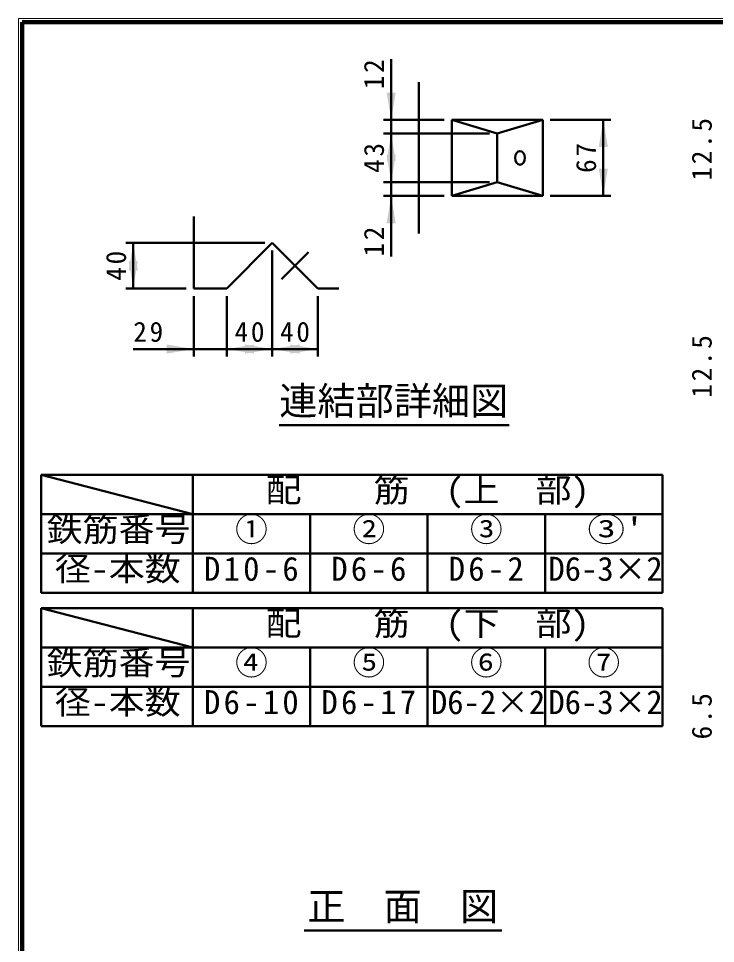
# Model space of a CAD drawing. Units: millimetres, scale not verified. Extents: x 100 to 4105, y 100 to 2870.
# Drawn here: x 100 to 1020, y 1649 to 2870 of the extents above; entities that cross this region are included whole.
import ezdxf
from ezdxf.enums import TextEntityAlignment as Align

# ---------------------------------------------------------------- set-up
doc = ezdxf.new("R2010")
doc.units = ezdxf.units.MM
doc.header["$LTSCALE"] = 5
doc.linetypes.add('USER2', pattern=[13.4, 10, -1.2, 1, -1.2])
doc.layers.add('V-nasSTD', color=7, linetype='Continuous', lineweight=35)
doc.styles.add('ＭＳ ゴシック', font='')
doc.styles.get('ＭＳ ゴシック').set_extended_font_data('MS Gothic')

msp = doc.modelspace()

# ---------------------------------------------------------------- hatches: boundary and pattern name
at = {"layer": 'V-nasSTD'}
for points in [[(585.914, 2772.268), (591.914, 2736.268), (597.914, 2772.268)], [(877.914, 2700.268), (871.914, 2736.268), (865.914, 2700.268)], [(597.914, 2682.268), (591.914, 2718.268), (585.914, 2682.268)], [(585.914, 2689.768), (591.914, 2653.768), (597.914, 2689.768)], [(865.914, 2671.768), (871.914, 2635.768), (877.914, 2671.768)], [(597.914, 2599.768), (591.914, 2635.768), (585.914, 2599.768)], [(257.494, 2537.695), (251.494, 2573.695), (245.494, 2537.695)], [(245.494, 2549.695), (251.494, 2513.695), (257.494, 2549.695)], [(295.494, 2427.695), (331.494, 2433.695), (295.494, 2439.695)], [(410.994, 2439.695), (374.994, 2433.695), (410.994, 2427.695)], [(398.994, 2427.695), (434.994, 2433.695), (398.994, 2439.695)], [(470.994, 2439.695), (434.994, 2433.695), (470.994, 2427.695)], [(458.994, 2427.695), (494.994, 2433.695), (458.994, 2439.695)]]:
    msp.add_hatch(color=256, dxfattribs=at).paths.add_polyline_path(points)

# ---------------------------------------------------------------- linework, layer by layer
at = {"layer": 'V-nasSTD', "lineweight": 100}
for p, q in [((105, 2865), (105, 105)), ((4100, 2865), (105, 2865))]:
    msp.add_line(p, q, dxfattribs=at)
at = {"layer": 'V-nasSTD', "lineweight": 50}
for p, q in [((591.914, 2816.268), (591.914, 2736.268)), ((628.414, 2786.018), (628.414, 2586.018)), ((661.914, 2736.268), (581.914, 2736.268)), ((591.914, 2718.268), (591.914, 2736.268)), ((671.914, 2736.268), (671.914, 2635.768)), ((671.914, 2736.268), (791.914, 2736.268)), ((671.914, 2736.268), (731.914, 2718.268)), ((731.914, 2718.268), (791.914, 2736.268)), ((791.914, 2736.268), (791.914, 2635.768)), ((801.914, 2736.268), (881.914, 2736.268)), ((871.914, 2635.768), (871.914, 2736.268)), ((721.914, 2718.268), (581.914, 2718.268)), ((591.914, 2653.768), (591.914, 2718.268)), ((731.914, 2718.268), (731.914, 2653.768)), ((721.914, 2653.768), (581.914, 2653.768)), ((591.914, 2635.768), (591.914, 2653.768)), ((671.914, 2635.768), (731.914, 2653.768)), ((731.914, 2653.768), (791.914, 2635.768)), ((661.914, 2635.768), (581.914, 2635.768)), ((591.914, 2555.768), (591.914, 2635.768)), ((671.914, 2635.768), (791.914, 2635.768)), ((801.914, 2635.768), (881.914, 2635.768)), ((331.494, 2608.695), (331.494, 2513.695)), ((424.994, 2573.695), (241.494, 2573.695)), ((251.494, 2513.695), (251.494, 2573.695)), ((374.994, 2513.695), (434.994, 2573.695)), ((434.994, 2573.695), (494.994, 2513.695)), ((434.994, 2563.695), (434.994, 2423.695)), ((321.494, 2513.695), (241.494, 2513.695)), ((331.494, 2513.695), (374.994, 2513.695)), ((331.494, 2503.695), (331.494, 2423.695)), ((374.994, 2503.695), (374.994, 2423.695)), ((494.994, 2513.695), (522.994, 2513.695)), ((494.994, 2503.695), (494.994, 2423.695)), ((251.494, 2433.695), (331.494, 2433.695)), ((331.494, 2433.695), (374.994, 2433.695)), ((374.994, 2433.695), (434.994, 2433.695)), ((434.994, 2433.695), (494.994, 2433.695)), ((444.156, 2333.451), (747.564, 2333.451)), ((130, 2267.896), (130, 2215.896)), ((330, 2267.896), (130, 2267.896)), ((130, 2267.896), (330, 2215.896)), ((330, 2215.896), (330, 2267.896)), ((330, 2267.896), (330, 2215.896)), ((485, 2267.896), (330, 2267.896)), ((640, 2267.896), (485, 2267.896)), ((795, 2267.896), (640, 2267.896)), ((950, 2267.896), (795, 2267.896)), ((950, 2267.896), (950, 2215.896)), ((130, 2215.896), (295, 2215.896)), ((130, 2215.896), (130, 2163.896)), ((330, 2215.896), (130, 2215.896)), ((330, 2215.896), (485, 2215.896)), ((330, 2163.896), (330, 2215.896)), ((330, 2215.896), (330, 2163.896)), ((485, 2215.896), (640, 2215.896)), ((485, 2163.896), (485, 2215.896)), ((485, 2215.896), (485, 2163.896)), ((640, 2215.896), (795, 2215.896)), ((640, 2163.896), (640, 2215.896)), ((640, 2215.896), (640, 2163.896)), ((795, 2215.896), (950, 2215.896)), ((795, 2163.896), (795, 2215.896)), ((795, 2215.896), (795, 2163.896)), ((950, 2163.896), (950, 2215.896)), ((950, 2163.896), (950, 2215.896)), ((950, 2215.896), (950, 2163.896)), ((130, 2163.896), (295, 2163.896)), ((130, 2163.896), (130, 2111.896)), ((330, 2163.896), (130, 2163.896)), ((330, 2163.896), (485, 2163.896)), ((330, 2111.896), (330, 2163.896)), ((330, 2163.896), (330, 2111.896)), ((485, 2163.896), (640, 2163.896)), ((485, 2111.896), (485, 2163.896)), ((485, 2163.896), (485, 2111.896)), ((640, 2163.896), (795, 2163.896)), ((640, 2111.896), (640, 2163.896)), ((640, 2163.896), (640, 2111.896)), ((795, 2163.896), (950, 2163.896)), ((795, 2111.896), (795, 2163.896)), ((795, 2163.896), (795, 2111.896)), ((950, 2111.896), (950, 2163.896)), ((950, 2111.896), (950, 2163.896)), ((950, 2163.896), (950, 2111.896)), ((130, 2111.896), (330, 2111.896)), ((330, 2111.896), (485, 2111.896)), ((485, 2111.896), (640, 2111.896)), ((640, 2111.896), (795, 2111.896)), ((795, 2111.896), (950, 2111.896)), ((130, 2091.896), (130, 2039.896)), ((330, 2091.896), (130, 2091.896)), ((130, 2091.896), (330, 2039.896)), ((330, 2039.896), (330, 2091.896)), ((330, 2091.896), (330, 2039.896)), ((485, 2091.896), (330, 2091.896)), ((640, 2091.896), (485, 2091.896)), ((795, 2091.896), (640, 2091.896)), ((950, 2091.896), (795, 2091.896)), ((950, 2091.896), (950, 2039.896)), ((130, 2039.896), (295, 2039.896)), ((130, 2039.896), (130, 1987.896)), ((330, 2039.896), (130, 2039.896)), ((330, 2039.896), (485, 2039.896)), ((330, 1987.896), (330, 2039.896)), ((330, 2039.896), (330, 1987.896)), ((485, 2039.896), (640, 2039.896)), ((485, 1987.896), (485, 2039.896)), ((485, 2039.896), (485, 1987.896)), ((640, 2039.896), (795, 2039.896)), ((640, 1987.896), (640, 2039.896)), ((640, 2039.896), (640, 1987.896)), ((795, 2039.896), (950, 2039.896)), ((795, 1987.896), (795, 2039.896)), ((795, 2039.896), (795, 1987.896)), ((950, 1987.896), (950, 2039.896)), ((950, 1987.896), (950, 2039.896)), ((950, 2039.896), (950, 1987.896)), ((130, 1987.896), (295, 1987.896)), ((130, 1987.896), (130, 1935.896)), ((330, 1987.896), (130, 1987.896)), ((330, 1987.896), (485, 1987.896)), ((330, 1935.896), (330, 1987.896)), ((330, 1987.896), (330, 1935.896)), ((485, 1987.896), (640, 1987.896)), ((485, 1935.896), (485, 1987.896)), ((485, 1987.896), (485, 1935.896)), ((640, 1987.896), (795, 1987.896)), ((640, 1935.896), (640, 1987.896)), ((640, 1987.896), (640, 1935.896)), ((795, 1987.896), (950, 1987.896)), ((795, 1935.896), (795, 1987.896)), ((795, 1987.896), (795, 1935.896)), ((950, 1935.896), (950, 1987.896)), ((950, 1935.896), (950, 1987.896)), ((950, 1987.896), (950, 1935.896)), ((130, 1935.896), (330, 1935.896)), ((330, 1935.896), (485, 1935.896)), ((485, 1935.896), (640, 1935.896)), ((640, 1935.896), (795, 1935.896)), ((795, 1935.896), (950, 1935.896)), ((477.126, 1666.244), (737.932, 1666.244))]:
    msp.add_line(p, q, dxfattribs=at)
at = {"layer": 'V-nasSTD', "linetype": 'USER2', "lineweight": 50}
msp.add_line((447.316, 2526.017), (482.672, 2561.373), dxfattribs=at)
at = {"layer": 'V-nasSTD', "lineweight": 13}
msp.add_lwpolyline([(100, 100), (100, 2870), (4105, 2870), (4105, 100)], close=True, dxfattribs=at)
at = {"layer": 'V-nasSTD', "lineweight": 50}
msp.add_ellipse((761.914, 2686.018), major_axis=(0, 9), ratio=0.707107, dxfattribs=at)

# ---------------------------------------------------------------- texts
at = {"layer": 'V-nasSTD', "style": 'ＭＳ ゴシック'}
for s, height, p in [('連結部詳細図', 36.95, (444.156, 2383.851)), ('①', 31.67, (385.9, 2211.496)), ('②', 31.67, (540.9, 2211.496)), ('③', 31.67, (695.9, 2211.496)), ('D6-3×2', 31.67, (799.4, 2159.496)), ('④', 31.67, (385.9, 2035.496)), ('⑤', 31.67, (540.9, 2035.496)), ('⑥', 31.67, (695.9, 2035.496)), ('⑦', 31.67, (850.9, 2035.496)), ('D6-2×2', 31.67, (644.4, 1983.496)), ('D6-3×2', 31.67, (799.4, 1983.496)), ('正\u3000面\u3000図', 36.95, (481.126, 1716.644))]:
    msp.add_text(s, height=height, dxfattribs=at).set_placement(p, align=Align.TOP_LEFT)
for s, width, p in [('配\u3000\u3000筋\u3000(上\u3000部)', 1.1, (426.16, 2263.496)), ('鉄筋番号', 1.1, (137.12, 2211.496)), ("③'", 1.15, (850.9, 2211.496)), ('径-本数', 1.1, (147.92, 2159.496)), ('配\u3000\u3000筋\u3000(下\u3000部)', 1.1, (426.16, 2087.496)), ('鉄筋番号', 1.1, (137.12, 2035.496)), ('径-本数', 1.1, (147.92, 1983.496))]:
    msp.add_text(s, height=31.67, dxfattribs=dict(at, width=width)).set_placement(p, align=Align.TOP_LEFT)
at = {"layer": 'V-nasSTD', "char_height": 26.39, "attachment_point": 1, "rotation": 90, "style": 'ＭＳ ゴシック'}
for s, insert in [('\\T1.2;12', (555.914, 2776.668)), ('\\T1.2;12.5', (988.596, 2656.103)), ('\\T1.2;43', (555.914, 2666.218)), ('\\T1.2;67', (835.914, 2666.218)), ('\\T1.2;12', (555.914, 2555.768)), ('\\T1.2;40', (215.494, 2523.895)), ('\\T1.2;12.5', (988.596, 2369.471)), ('\\T1.2;6.5', (988.596, 1918.471))]:
    msp.add_mtext(s, dxfattribs=dict(at, insert=insert))
at = {"layer": 'V-nasSTD', "attachment_point": 1, "style": 'ＭＳ ゴシック'}
for s, insert, char_height in [('\\T1.2;29', (251.494, 2469.695), 26.39), ('\\T1.2;40', (385.194, 2469.695), 26.39), ('\\T1.2;40', (445.194, 2469.695), 26.39), ('\\T1.2;D10-6', (344.86, 2159.496), 31.67), ('\\T1.2;D6-6', (512.82, 2159.496), 31.67), ('\\T1.2;D6-2', (667.82, 2159.496), 31.67), ('\\T1.2;D6-10', (344.86, 1983.496), 31.67), ('\\T1.2;D6-17', (499.86, 1983.496), 31.67)]:
    msp.add_mtext(s, dxfattribs=dict(at, insert=insert, char_height=char_height))

doc.saveas('drawing.dxf')
